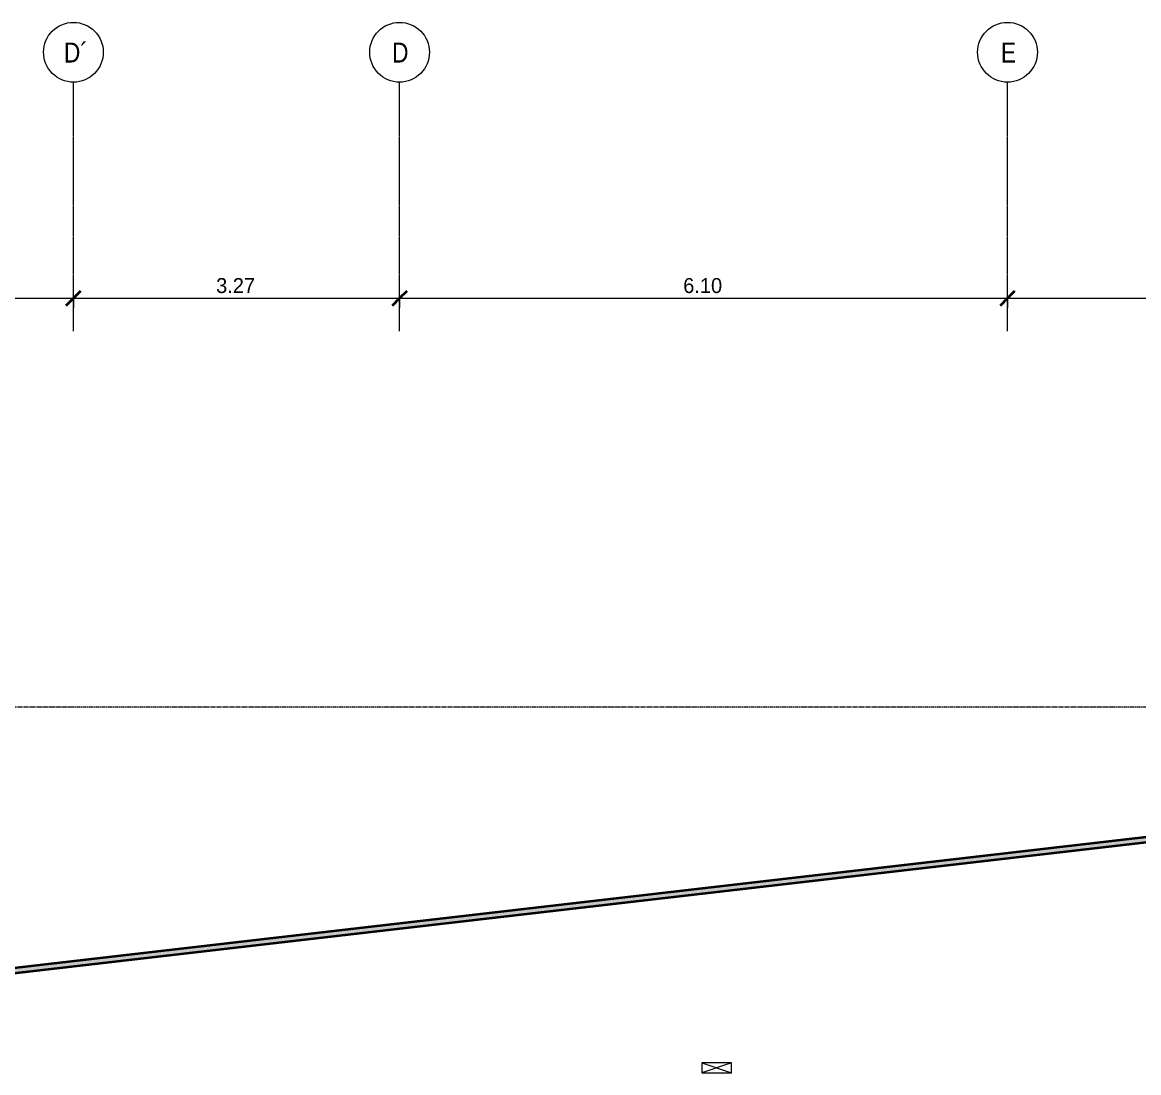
# Model space of a CAD drawing. Header units: centimetres. Extents: x 710 to 12582, y -437 to 1921.
# Drawn here: x 2170 to 3290, y 867 to 1921 of the extents above; entities that cross this region are included whole.
import ezdxf

# ---------------------------------------------------------------- set-up
doc = ezdxf.new("R2010")
doc.units = ezdxf.units.CM
doc.linetypes.add('Centre', pattern=[3.175, 0.635, -0.475, 1.59, -0.475])
doc.linetypes.add('Grid Line', pattern=[2.2225, 1.27, -0.3175, 0.3175, -0.3175])
for name, color, linetype, lineweight in [('A-ANNO-DIMS', 7, 'Continuous', 9), ('A-ANNO-DIMS-100', 7, 'Continuous', 9), ('A-FLOR-LEVL', 7, 'Continuous', 9), ('A-ROOF', 7, 'Continuous', 9), ('A-ROOF-PATT', 7, 'Continuous', 35), ('S-GRID', 7, 'Continuous', 9), ('S-GRID-IDEN', 7, 'Continuous', 9)]:
    doc.layers.add(name, color=color, linetype=linetype, lineweight=lineweight)
doc.layers.add('E-CABL-TRAY-ANNO', color=7, linetype='Continuous', lineweight=9, true_color=0x007f00)
doc.styles.add('Century Gothic_1', font='GOTHIC.TTF', dxfattribs={"height": 15})
doc.styles.add('Saira Condensed', font='SairaCondensed-Regular.ttf', dxfattribs={"height": 20})
doc.dimstyles.new('FCA_N_Cotas_E100', dxfattribs={"dimscale": 30.48, "dimtxt": 15.662524, "dimasz": 0.492126, "dimexe": 0.656168, "dimexo": 0.656168, "dimgap": 0.032808, "dimtad": 1, "dimlfac": 0.01, "dimrnd": 0.01, "dimzin": 0, "dimdsep": 46, "dimtxsty": 'Century Gothic_1', "dimblk1": 'OBLIQUE', "dimblk2": 'OBLIQUE', "dimsah": 1, "dimcen": 0.09, "dimdle": 0.656168, "dimazin": 2, "dimtfac": 1, "dimtdec": 4, "dimtix": 1, "dimtmove": 0, "dimatfit": 3, "dimfxl": 1, "dimtvp": 1, "dimtolj": 1, "dimtzin": 0, "dimarcsym": 2})

# ---------------------------------------------------------------- blocks, each defined once
blk = doc.blocks.new('PQ_RVR_MEP-01_ZZ_ZZ_MO_T_A_rvt-1-Sección 4')
at = {"layer": 'E-CABL-TRAY-ANNO'}
for p, q in [((2851.9, 877.4), (2881.9, 867.4)), ((2881.9, 877.4), (2851.9, 867.4)), ((2851.9, 877.4), (2851.9, 867.4)), ((2881.9, 877.4), (2851.9, 877.4)), ((2881.9, 867.4), (2881.9, 877.4)), ((2851.9, 867.4), (2881.9, 867.4))]:
    blk.add_line(p, q, dxfattribs=at)
blk = doc.blocks.new('Grid - 3mm-1939417-Sección 4')
at = {"layer": 'S-GRID-IDEN', "color": 253, "true_color": 0xaaaaaa}
blk.add_circle((1330.8, 1891.3), 30, dxfattribs=at)
blk = doc.blocks.new('DIMBLOCK2-Sección 4')
at = {"layer": 'A-ANNO-DIMS-100'}
for p, q in [((1330.8, 1644.5), (1330.8, 1664.5)), ((2221.4, 1644.5), (2221.4, 1664.5)), ((1330.8, 1644.5), (2221.4, 1644.5)), ((1330.8, 1644.5), (1330.8, 1635.1)), ((2221.4, 1644.5), (2221.4, 1635.1))]:
    blk.add_line(p, q, dxfattribs=at)
at = {"layer": 'A-ANNO-DIMS-100', "lineweight": 35}
for p, q in [((1330.8, 1644.5), (1338.3, 1652)), ((2221.4, 1644.5), (2228.9, 1652)), ((1330.8, 1644.5), (1323.3, 1637)), ((2221.4, 1644.5), (2213.9, 1637))]:
    blk.add_line(p, q, dxfattribs=at)
at = {"layer": 'A-ANNO-DIMS-100', "color": 0, "insert": (1755.7, 1664.7), "char_height": 15, "width": 48.927, "attachment_point": 1, "line_spacing_factor": 0.984502, "style": 'Century Gothic_1'}
blk.add_mtext('8.91', dxfattribs=at)
blk = doc.blocks.new('_Oblique')
at = {"color": 0, "linetype": 'ByBlock', "lineweight": -2}
blk.add_line((-0.5, -0.5), (0.5, 0.5), dxfattribs=at)
blk = doc.blocks.new('DIMBLOCK3-Sección 4')
at = {"layer": 'A-ANNO-DIMS-100'}
for p, q in [((2221.4, 1644.5), (2221.4, 1664.5)), ((2548.7, 1644.5), (2548.7, 1664.5)), ((2221.4, 1644.5), (2548.7, 1644.5)), ((2221.4, 1644.5), (2221.4, 1635.1)), ((2548.7, 1644.5), (2548.7, 1635.1))]:
    blk.add_line(p, q, dxfattribs=at)
at = {"layer": 'A-ANNO-DIMS-100', "lineweight": 35}
for p, q in [((2221.4, 1644.5), (2228.9, 1652)), ((2548.7, 1644.5), (2556.2, 1652)), ((2221.4, 1644.5), (2213.9, 1637)), ((2548.7, 1644.5), (2541.2, 1637))]:
    blk.add_line(p, q, dxfattribs=at)
at = {"layer": 'A-ANNO-DIMS-100', "color": 0, "insert": (2364.6, 1664.7), "char_height": 15, "width": 48.927, "attachment_point": 1, "line_spacing_factor": 0.984502, "style": 'Century Gothic_1'}
blk.add_mtext('3.27', dxfattribs=at)
blk = doc.blocks.new('DIMBLOCK4-Sección 4')
at = {"layer": 'A-ANNO-DIMS-100'}
for p, q in [((2548.7, 1644.5), (2548.7, 1664.5)), ((3158.7, 1644.5), (3158.7, 1664.5)), ((2548.7, 1644.5), (3158.7, 1644.5)), ((2548.7, 1644.5), (2548.7, 1635.1)), ((3158.7, 1644.5), (3158.7, 1635.1))]:
    blk.add_line(p, q, dxfattribs=at)
at = {"layer": 'A-ANNO-DIMS-100', "lineweight": 35}
for p, q in [((2548.7, 1644.5), (2556.2, 1652)), ((3158.7, 1644.5), (3166.2, 1652)), ((2548.7, 1644.5), (2541.2, 1637)), ((3158.7, 1644.5), (3151.2, 1637))]:
    blk.add_line(p, q, dxfattribs=at)
at = {"layer": 'A-ANNO-DIMS-100', "color": 0, "insert": (2833.3, 1664.7), "char_height": 15, "width": 48.927, "attachment_point": 1, "line_spacing_factor": 0.984502, "style": 'Century Gothic_1'}
blk.add_mtext('6.10', dxfattribs=at)
blk = doc.blocks.new('DIMBLOCK5-Sección 4')
at = {"layer": 'A-ANNO-DIMS-100'}
for p, q in [((3158.7, 1644.5), (3158.7, 1664.5)), ((3768.3, 1644.5), (3768.3, 1664.5)), ((3158.7, 1644.5), (3768.3, 1644.5)), ((3158.7, 1644.5), (3158.7, 1635.1)), ((3768.3, 1644.5), (3768.3, 1635.1))]:
    blk.add_line(p, q, dxfattribs=at)
at = {"layer": 'A-ANNO-DIMS-100', "lineweight": 35}
for p, q in [((3158.7, 1644.5), (3166.2, 1652)), ((3768.3, 1644.5), (3775.8, 1652)), ((3158.7, 1644.5), (3151.2, 1637)), ((3768.3, 1644.5), (3760.8, 1637))]:
    blk.add_line(p, q, dxfattribs=at)
at = {"layer": 'A-ANNO-DIMS-100', "color": 0, "insert": (3443.1, 1664.7), "char_height": 15, "width": 48.927, "attachment_point": 1, "line_spacing_factor": 0.984502, "style": 'Century Gothic_1'}
blk.add_mtext('6.10', dxfattribs=at)

msp = doc.modelspace()

# ---------------------------------------------------------------- hatches: boundary and pattern name
at = {"layer": 'A-ROOF-PATT', "lineweight": 9, "true_color": 0x9a9a9a}
msp.add_hatch(color=253, dxfattribs=at).paths.add_polyline_path([(2152.876, 966.121), (4147.358, 1196.897), (6109.62, 969.498), (6109.62, 974.531), (4147.359, 1201.93), (2152.876, 971.154)])

# ---------------------------------------------------------------- linework, layer by layer
at = {"layer": 'A-FLOR-LEVL', "color": 253, "linetype": 'Centre', "true_color": 0xaaaaaa}
msp.add_line((709.994, 1234.505), (7304.566, 1234.505), dxfattribs=at)
at = {"layer": 'A-ROOF', "lineweight": 35}
for p, q in [((4147.359, 1201.93), (2152.876, 971.154)), ((2152.876, 966.121), (4147.358, 1196.897))]:
    msp.add_line(p, q, dxfattribs=at)
at = {"layer": 'S-GRID', "color": 253, "linetype": 'Grid Line', "true_color": 0xaaaaaa}
for p, q in [((2221.376, 1611.334), (2221.376, 1861.334)), ((2548.662, 1611.334), (2548.662, 1861.334)), ((3158.662, 1611.334), (3158.662, 1861.334))]:
    msp.add_line(p, q, dxfattribs=at)

# ---------------------------------------------------------------- block references
at = {"lineweight": 5}
msp.add_blockref('PQ_RVR_MEP-01_ZZ_ZZ_MO_T_A_rvt-1-Sección 4', (0, 0), dxfattribs=at)
at = {"layer": 'S-GRID-IDEN', "color": 253, "true_color": 0xaaaaaa}
for p in [(890.603, 0), (1217.889, 0), (1827.889, 0)]:
    msp.add_blockref('Grid - 3mm-1939417-Sección 4', p, dxfattribs=at)

# ---------------------------------------------------------------- texts
at = {"layer": 'S-GRID-IDEN', "color": 253, "true_color": 0xaaaaaa, "char_height": 20, "attachment_point": 1, "style": 'Saira Condensed'}
for s, insert, width in [('D´', (2211.802, 1901.014), 22.44725), ('D', (2541.089, 1901.014), 17.63712), ('E', (3152.089, 1901.014), 15.23206)]:
    msp.add_mtext(s, dxfattribs=dict(at, insert=insert, width=width))

# ---------------------------------------------------------------- dimensions: what is measured, and where the dimension line sits
at = {"layer": 'A-ANNO-DIMS'}
for base, p1, p2, override, picture, middle in [((2221.376, 1644.466), (1330.773, 1655.072), (2221.376, 1655.072), {"dimpost": '<>', "dimfxl": 890.602974}, 'DIMBLOCK2-Sección 4', (1776.075, 1653.343)), ((2548.662, 1644.466), (2221.376, 1655.072), (2548.662, 1655.072), {"dimpost": '<>', "dimfxl": 327.28625}, 'DIMBLOCK3-Sección 4', (2385.019, 1653.343)), ((3158.662, 1644.466), (2548.662, 1655.072), (3158.662, 1655.072), {"dimpost": '<>', "dimfxl": 610}, 'DIMBLOCK4-Sección 4', (2853.662, 1653.343)), ((3768.259, 1644.466), (3158.662, 1655.072), (3768.259, 1655.072), {"dimpost": '<>', "dimfxl": 609.596326}, 'DIMBLOCK5-Sección 4', (3463.461, 1653.343))]:
    dim = msp.add_linear_dim(base=base, p1=p1, p2=p2, dimstyle='FCA_N_Cotas_E100', override=override, dxfattribs=at)
    dim.commit()
    dim.dimension.update_dxf_attribs({"geometry": picture, "text_midpoint": middle})

doc.saveas('drawing.dxf')
